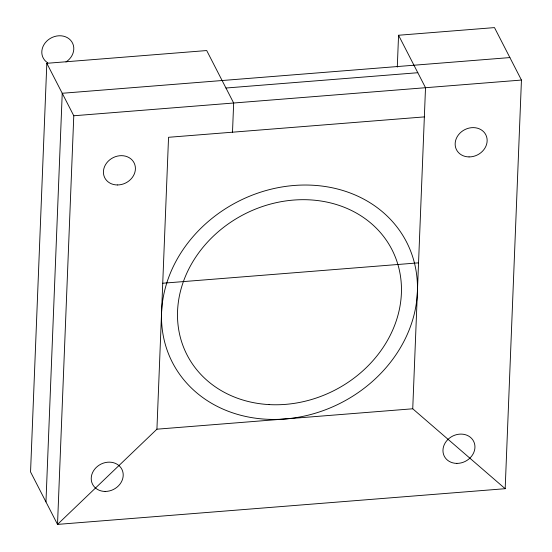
<?xml version="1.0" encoding="UTF-8"?>
<svg xmlns="http://www.w3.org/2000/svg" width="552" height="552" viewBox="0 0 552 552"><rect width="100%" height="100%" fill="white"/><g stroke="black" fill="none" stroke-linecap="round" stroke-linejoin="round"><path stroke-width="0.83" d="M232.502 132.197L233.662 103.01L206.703 50.549L46.823 63.301L30.553 471.939L57.518 524.4L505.177 488.699L521.447 80.061L494.482 27.6L398.558 35.252L397.288 67.102M45.961 501.92L62.231 93.274L509.889 57.574M46.823 63.301L73.782 115.761L57.518 524.4L156.927 429.187L412.737 408.784L505.177 488.699M156.927 429.187L168.546 137.296L424.357 116.9M412.737 408.784L425.516 87.706L398.558 35.252M225.961 88.023L417.816 72.719M73.782 115.761L521.447 80.061M162.736 283.238L418.547 262.842M47.755 62.852A16.456 14.131 -27.2 0 1 46.63 41.255A16.456 14.131 -27.2 0 1 70.497 40.13A16.456 14.131 -27.2 0 1 65.957 61.996M269.107 404.595A115.189 98.939 -27.2 0 0 395.032 256.328A115.189 98.939 -27.2 0 0 204.302 245.764A115.189 98.939 -27.2 0 0 269.107 404.595M105.128 491.439A16.456 14.131 -27.2 0 0 122.006 469.573A16.456 14.131 -27.2 0 0 94.537 469.366A16.456 14.131 -27.2 0 0 105.128 491.439M456.856 463.39A16.456 14.131 -27.2 0 0 473.74 441.517A16.456 14.131 -27.2 0 0 446.271 441.317A16.456 14.131 -27.2 0 0 456.856 463.39M469.055 156.913A16.456 14.131 -27.2 0 0 485.939 135.04A16.456 14.131 -27.2 0 0 458.471 134.833A16.456 14.131 -27.2 0 0 469.055 156.913M117.328 184.961A16.456 14.131 -27.2 0 0 134.205 163.088A16.456 14.131 -27.2 0 0 106.736 162.881A16.456 14.131 -27.2 0 0 117.328 184.961M272.695 419.423A131.645 113.077 -27.2 0 0 407.755 244.446A131.645 113.077 -27.2 0 0 187.99 242.811A131.645 113.077 -27.2 0 0 272.695 419.423"/></g></svg>
